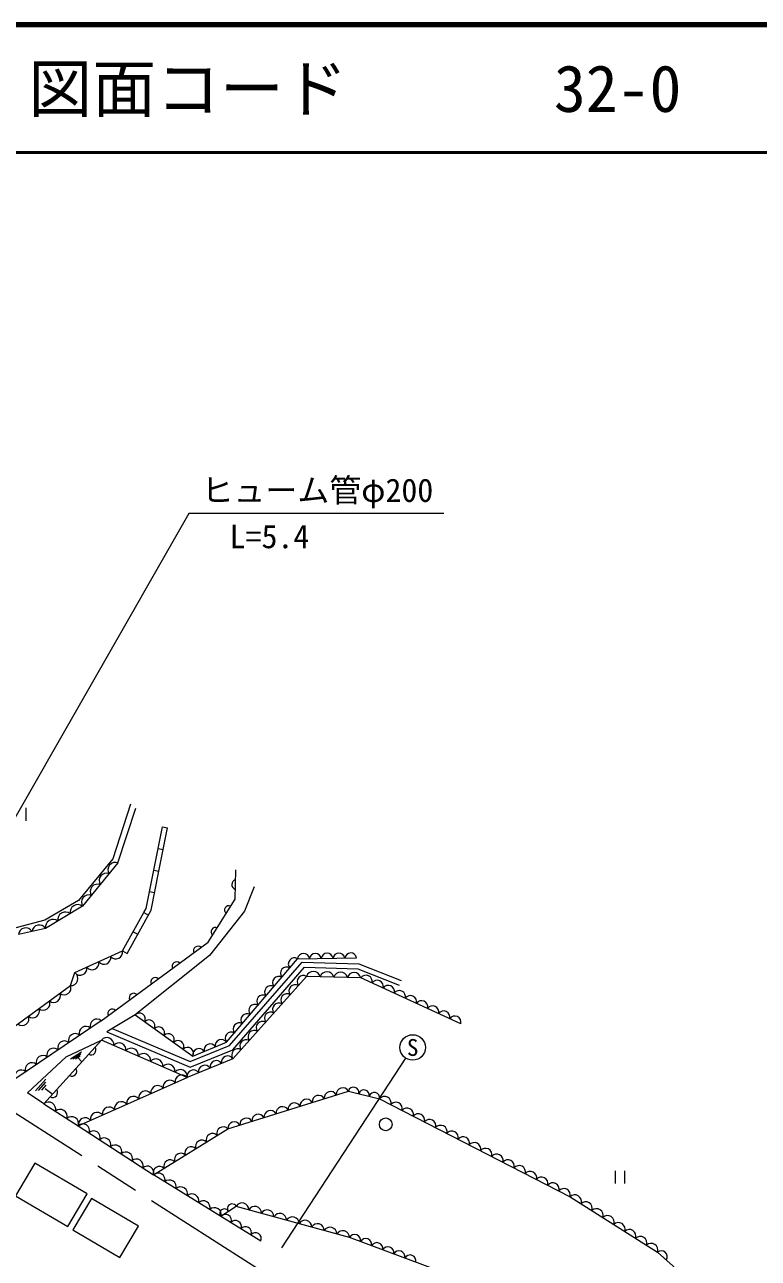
# Model space of a CAD drawing. Units: millimetres, scale not verified. Extents: x 40000 to 680000, y 20000 to 380000.
# Drawn here: x 120096 to 177518, y 283408 to 380000 of the extents above; entities that cross this region are included whole.
import ezdxf
from ezdxf.enums import TextEntityAlignment as Align

# ---------------------------------------------------------------- set-up
doc = ezdxf.new("R2010")
doc.units = ezdxf.units.MM
doc.header["$LTSCALE"] = 1000
doc.linetypes.add('CHAIN', pattern=[18.5, 12, -1.5, 3.5, -1.5])
for name, color, linetype, lineweight in [('M-BGD', 7, 'Continuous', 13), ('M-BGD-EXST', 7, 'Continuous', 13), ('M-BMK', 2, 'CHAIN', 13), ('M-STR-HTXT', 7, 'Continuous', 13), ('M-TTL', 2, 'Continuous', 140), ('M-TTL-LINE', 7, 'Continuous', 50)]:
    doc.layers.add(name, color=color, linetype=linetype, lineweight=lineweight)
doc.layers.add('M-TTL-TXT', color=7, linetype='Continuous')
doc.styles.add('ＭＳ ゴシック', font='')
doc.styles.get('ＭＳ ゴシック').set_extended_font_data('MS Gothic')

msp = doc.modelspace()

# ---------------------------------------------------------------- linework, layer by layer
at = {"layer": 'M-BGD'}
for p, q in [((128370, 318968), (127008, 314698)), ((127399, 314368), (128801, 318665)), ((130206, 313812), (130880, 317183)), ((130598, 313734), (131272, 317105)), ((130880, 317183), (131272, 317105)), ((130543, 315498), (130935, 315419)), ((127008, 314698), (124304, 311430)), ((127399, 314368), (124630, 310970)), ((129603, 310799), (130206, 313812)), ((129983, 310660), (130598, 313734)), ((130206, 313812), (130598, 313734)), ((136572, 311538), (136628, 313818)), ((129868, 312127), (130261, 312048)), ((138049, 312504), (137308, 310602)), ((124304, 311430), (121675, 309892)), ((134460, 308154), (136572, 311538)), ((124630, 310970), (121734, 309221)), ((127757, 307474), (129426, 310480)), ((128106, 307280), (129983, 310660)), ((129426, 310480), (129603, 310799)), ((129426, 310480), (129775, 310286)), ((137308, 310602), (134553, 307120)), ((121675, 309892), (119121, 309204)), ((121734, 309221), (119609, 308760)), ((126089, 302006), (134460, 308154)), ((128591, 308977), (128941, 308783)), ((124025, 305775), (127757, 307474)), ((127757, 307474), (128106, 307280)), ((134553, 307120), (128735, 302462)), ((135896, 300323), (141462, 306868)), ((141462, 306868), (146077, 306924)), ((123680, 304759), (124025, 305775)), ((142161, 305487), (136399, 299025)), ((146413, 305375), (142161, 305487)), ((154231, 301767), (146413, 305375)), ((116277, 299360), (123680, 304759)), ((128735, 302462), (126525, 301137)), ((128735, 302462), (133266, 299246)), ((126089, 302006), (119334, 297446)), ((126105, 300494), (121602, 295501)), ((123350, 299193), (126105, 300494)), ((132819, 297571), (126105, 300494)), ((123691, 299023), (124547, 299565)), ((133266, 299246), (135896, 300323)), ((120315, 296354), (123350, 299193)), ((123877, 299031), (124488, 299419)), ((124063, 299039), (124430, 299272)), ((124289, 299109), (124544, 298832)), ((136399, 299025), (132819, 297571)), ((124295, 293793), (132819, 297571)), ((120939, 296513), (121744, 297440)), ((121184, 296546), (121759, 297208)), ((121429, 296578), (121774, 296975)), ((121688, 296709), (122209, 296309)), ((121602, 295501), (120315, 296354)), ((135997, 293541), (145431, 296506)), ((145431, 296506), (147878, 295891)), ((147878, 295891), (162787, 288234)), ((121602, 295501), (124295, 293793)), ((124295, 293793), (130179, 289933)), ((130179, 289933), (135997, 293541)), ((138579, 284761), (130179, 289933)), ((162787, 288234), (169626, 283891)), ((136649, 287474), (135460, 286681)), ((145513, 285034), (136649, 287474)), ((155925, 281177), (145513, 285034)), ((169626, 283891), (173738, 280220))]:
    msp.add_line(p, q, dxfattribs=at)
for points in [[(126950, 301392), (133053, 298814), (136140, 300076), (141815, 306600), (146252, 306461), (149552, 305158)], [(126525, 301137), (133051, 298380), (136379, 299742), (141992, 306194), (146169, 306063), (149405, 304786)]]:
    msp.add_lwpolyline(points, dxfattribs=at)
for points in [[(119390, 288306), (123467, 285907), (124975, 288470), (120898, 290870)], [(123869, 285648), (127542, 283472), (128994, 285923), (125320, 288099)]]:
    msp.add_lwpolyline(points, close=True, dxfattribs=at)
for centre, radius, start, end in [((127189, 313833), 575, 68.57212, 213.08056), ((126496, 312983), 575, 68.57212, 213.08056), ((136690, 312676), 391, 102.02353, 255.16497), ((125804, 312133), 575, 68.57212, 213.08056), ((124249, 310509), 597, 50.40418, 191.84842), ((125112, 311284), 575, 68.57212, 213.08056), ((123284, 309927), 597, 50.40418, 191.84842), ((136073, 310674), 334, 63.9119, 232.1625), ((120176, 308709), 570, 29.58003, 174.91822), ((121239, 308940), 570, 29.58003, 174.91822), ((122319, 309344), 597, 50.40418, 191.84842), ((135017, 308982), 334, 63.9119, 232.1625), ((127237, 307379), 528, 218.54635, 10.41703), ((133652, 307499), 350, 44.47467, 208.11903), ((141924, 306807), 466, 8.86952, 172.5194), ((142847, 306818), 466, 8.86952, 172.5194), ((143770, 306830), 466, 8.86952, 172.5194), ((144693, 306841), 466, 8.86952, 172.5194), ((145617, 306852), 466, 8.86952, 172.5194), ((124438, 306104), 528, 218.54635, 10.41703), ((125371, 306529), 528, 218.54635, 10.41703), ((126304, 306954), 528, 218.54635, 10.41703), ((131978, 306269), 350, 44.47467, 208.11903), ((140599, 305722), 485, 59.69783, 219.54467), ((141217, 306449), 485, 59.69783, 219.54467), ((123701, 305318), 560, 267.84949, 54.65099), ((130304, 305040), 350, 44.47467, 208.11903), ((139980, 304995), 485, 59.69783, 219.54467), ((141908, 305069), 489, 58.77772, 217.77073), ((142689, 305320), 553, 14.57875, 162.40638), ((143752, 305292), 553, 14.57875, 162.40638), ((144815, 305264), 553, 14.57875, 162.40638), ((145877, 305236), 553, 14.57875, 162.40638), ((146811, 305096), 486, 345.422, 145.02772), ((123196, 304559), 524, 229.77916, 22.42134), ((139362, 304268), 485, 59.69783, 219.54467), ((141267, 304351), 489, 58.77772, 217.77073), ((147680, 304695), 486, 345.422, 145.02772), ((148549, 304294), 486, 345.422, 145.02772), ((149417, 303894), 486, 345.422, 145.02772), ((121550, 303359), 524, 229.77916, 22.42134), ((122373, 303959), 524, 229.77916, 22.42134), ((128630, 303810), 350, 44.47467, 208.11903), ((138743, 303540), 485, 59.69783, 219.54467), ((139987, 302915), 489, 58.77772, 217.77073), ((140627, 303633), 489, 58.77772, 217.77073), ((150286, 303493), 486, 345.422, 145.02772), ((151155, 303092), 486, 345.422, 145.02772), ((119905, 302159), 524, 229.77916, 22.42134), ((120728, 302759), 524, 229.77916, 22.42134), ((126956, 302580), 350, 44.47467, 208.11903), ((129073, 302139), 468, 332.99184, 136.26806), ((137506, 302086), 485, 59.69783, 219.54467), ((138125, 302813), 485, 59.69783, 219.54467), ((139347, 302197), 489, 58.77772, 217.77073), ((152023, 302691), 486, 345.422, 145.02772), ((152892, 302290), 486, 345.422, 145.02772), ((153761, 301889), 486, 345.422, 145.02772), ((124892, 301048), 524, 47.7333, 200.30132), ((125737, 301618), 524, 47.7333, 200.30132), ((129828, 301603), 468, 332.99184, 136.26806), ((130583, 301067), 468, 332.99184, 136.26806), ((136888, 301358), 485, 59.69783, 219.54467), ((138706, 301479), 489, 58.77772, 217.77073), ((123203, 299908), 524, 47.7333, 200.30132), ((124048, 300478), 524, 47.7333, 200.30132), ((126528, 300155), 542, 351.65219, 141.28959), ((131339, 300530), 468, 332.99184, 136.26806), ((132094, 299994), 468, 332.99184, 136.26806), ((135488, 300069), 480, 31.89923, 192.64628), ((136269, 300631), 485, 59.69783, 219.54467), ((137426, 300043), 489, 58.77772, 217.77073), ((138066, 300761), 489, 58.77772, 217.77073), ((122359, 299338), 524, 47.7333, 200.30132), ((125293, 299717), 383, 240.41466, 35.4869), ((127487, 299737), 542, 351.65219, 141.28959), ((128446, 299320), 542, 351.65219, 141.28959), ((129405, 298902), 542, 351.65219, 141.28959), ((132849, 299458), 468, 332.99184, 136.26806), ((133735, 299351), 480, 31.89923, 192.64628), ((134611, 299710), 480, 31.89923, 192.64628), ((136786, 299325), 489, 58.77772, 217.77073), ((120670, 298198), 524, 47.7333, 200.30132), ((121515, 298768), 524, 47.7333, 200.30132), ((130364, 298485), 542, 351.65219, 141.28959), ((131323, 298067), 542, 351.65219, 141.28959), ((134196, 298031), 492, 32.8576, 191.3613), ((135091, 298395), 492, 32.8576, 191.3613), ((135986, 298759), 492, 32.8576, 191.3613), ((119826, 297628), 524, 47.7333, 200.30132), ((123792, 298053), 383, 240.41466, 35.4869), ((132282, 297649), 542, 351.65219, 141.28959), ((132400, 297237), 535, 38.54699, 189.26227), ((133301, 297668), 492, 32.8576, 191.3613), ((122291, 296388), 383, 240.41466, 35.4869), ((130506, 296398), 535, 38.54699, 189.26227), ((131453, 296817), 535, 38.54699, 189.26227), ((144991, 296257), 506, 29.50115, 185.39543), ((145833, 296383), 421, 348.7654, 163.00809), ((146649, 296178), 421, 348.7654, 163.00809), ((121969, 295087), 553, 343.70093, 131.54653), ((127665, 295138), 535, 38.54699, 189.26227), ((128612, 295558), 535, 38.54699, 189.26227), ((129559, 295978), 535, 38.54699, 189.26227), ((141217, 295071), 506, 29.50115, 185.39543), ((142160, 295368), 506, 29.50115, 185.39543), ((143104, 295664), 506, 29.50115, 185.39543), ((144047, 295961), 506, 29.50115, 185.39543), ((147465, 295973), 421, 348.7654, 163.00809), ((148269, 295573), 504, 344.70075, 140.92898), ((149146, 295123), 504, 344.70075, 140.92898), ((122867, 294518), 553, 343.70093, 131.54653), ((125771, 294299), 535, 38.54699, 189.26227), ((126718, 294719), 535, 38.54699, 189.26227), ((138387, 294182), 506, 29.50115, 185.39543), ((139330, 294478), 506, 29.50115, 185.39543), ((140274, 294775), 506, 29.50115, 185.39543), ((150023, 294673), 504, 344.70075, 140.92898), ((150900, 294222), 504, 344.70075, 140.92898), ((123765, 293948), 553, 343.70093, 131.54653), ((124824, 293879), 535, 38.54699, 189.26227), ((124652, 293421), 516, 339.70354, 133.75859), ((135634, 293199), 499, 43.24289, 200.37085), ((136500, 293589), 506, 29.50115, 185.39543), ((137444, 293885), 506, 29.50115, 185.39543), ((151777, 293772), 504, 344.70075, 140.92898), ((152654, 293321), 504, 344.70075, 140.92898), ((125493, 292869), 516, 339.70354, 133.75859), ((126333, 292318), 516, 339.70354, 133.75859), ((134802, 292684), 499, 43.24289, 200.37085), ((153531, 292871), 504, 344.70075, 140.92898), ((154408, 292420), 504, 344.70075, 140.92898), ((127174, 291766), 516, 339.70354, 133.75859), ((128014, 291215), 516, 339.70354, 133.75859), ((133140, 291653), 499, 43.24289, 200.37085), ((133971, 292169), 499, 43.24289, 200.37085), ((155285, 291970), 504, 344.70075, 140.92898), ((156162, 291520), 504, 344.70075, 140.92898), ((128855, 290663), 516, 339.70354, 133.75859), ((131478, 290622), 499, 43.24289, 200.37085), ((132309, 291138), 499, 43.24289, 200.37085), ((157039, 291069), 504, 344.70075, 140.92898), ((157916, 290619), 504, 344.70075, 140.92898), ((129695, 290112), 516, 339.70354, 133.75859), ((130647, 290107), 499, 43.24289, 200.37085), ((130549, 289548), 534, 342.90238, 133.85804), ((158793, 290168), 504, 344.70075, 140.92898), ((159670, 289718), 504, 344.70075, 140.92898), ((131429, 289006), 534, 342.90238, 133.85804), ((132309, 288464), 534, 342.90238, 133.85804), ((160547, 289267), 504, 344.70075, 140.92898), ((161424, 288817), 504, 344.70075, 140.92898), ((162301, 288367), 504, 344.70075, 140.92898), ((133189, 287922), 534, 342.90238, 133.85804), ((134070, 287380), 534, 342.90238, 133.85804), ((163150, 287861), 520, 340.96887, 134.20254), ((134950, 286838), 534, 342.90238, 133.85804), ((135735, 286913), 360, 27.23749, 220.14264), ((136329, 287310), 360, 27.23749, 220.14264), ((137108, 287217), 526, 358.47162, 150.73911), ((138093, 286946), 526, 358.47162, 150.73911), ((139078, 286675), 526, 358.47162, 150.73911), ((140063, 286404), 526, 358.47162, 150.73911), ((164005, 287318), 520, 340.96887, 134.20254), ((164860, 286775), 520, 340.96887, 134.20254), ((135817, 286389), 462, 336.10013, 140.66029), ((136597, 285908), 462, 336.10013, 140.66029), ((141048, 286132), 526, 358.47162, 150.73911), ((142032, 285861), 526, 358.47162, 150.73911), ((143017, 285590), 526, 358.47162, 150.73911), ((165715, 286232), 520, 340.96887, 134.20254), ((166570, 285689), 520, 340.96887, 134.20254), ((137377, 285428), 462, 336.10013, 140.66029), ((138157, 284948), 462, 336.10013, 140.66029), ((144002, 285319), 526, 358.47162, 150.73911), ((144987, 285048), 526, 358.47162, 150.73911), ((145923, 284810), 468, 347.98485, 151.36762), ((146791, 284488), 468, 347.98485, 151.36762), ((167424, 285146), 520, 340.96887, 134.20254), ((168279, 284604), 520, 340.96887, 134.20254), ((147659, 284167), 468, 347.98485, 151.36762), ((148526, 283846), 468, 347.98485, 151.36762), ((149394, 283524), 468, 347.98485, 151.36762), ((169134, 284061), 520, 340.96887, 134.20254), ((169926, 283537), 464, 326.14275, 130.33665), ((150262, 283203), 468, 347.98485, 151.36762)]:
    msp.add_arc(centre, radius, start, end, dxfattribs=at)
at = {"layer": 'M-BGD-EXST'}
for p, q in [((120186, 318675), (120186, 317675)), ((140232, 284231), (149919, 299080)), ((166302, 290267), (166302, 289267)), ((167052, 290267), (167052, 289267))]:
    msp.add_line(p, q, dxfattribs=at)
for centre, radius in [((150466, 299917), 1000), ((148356, 293896), 500)]:
    msp.add_circle(centre, radius, dxfattribs=at)
at = {"layer": 'M-BMK'}
msp.add_line((83309, 317899), (166098, 264824), dxfattribs=at)
at = {"layer": 'M-STR-HTXT'}
for p, q in [((132945, 341714), (109922, 301458)), ((152915, 341714), (132945, 341714))]:
    msp.add_line(p, q, dxfattribs=at)
at = {"layer": 'M-TTL'}
msp.add_line((680000, 380000), (40000, 380000), dxfattribs=at)
at = {"layer": 'M-TTL-LINE'}
msp.add_line((40000, 370000), (680000, 370000), dxfattribs=at)

# ---------------------------------------------------------------- texts
at = {"layer": 'M-BGD-EXST', "style": 'ＭＳ ゴシック'}
msp.add_text('S', height=1320, dxfattribs=at).set_placement((150466, 299917), align=Align.MIDDLE_CENTER)
at = {"layer": 'M-STR-HTXT', "style": 'ＭＳ ゴシック'}
for s, p in [('ヒューム管φ200', (133939, 342081)), ('L=5.4', (136141, 338457))]:
    msp.add_text(s, height=1833, dxfattribs=at).set_placement(p, align=Align.BOTTOM_LEFT)
at = {"layer": 'M-TTL-TXT', "style": 'ＭＳ ゴシック'}
for s, p in [('図面コード', (120380, 375000)), ('32-0', (161521, 375000))]:
    msp.add_text(s, height=3666, dxfattribs=at).set_placement(p, align=Align.MIDDLE_LEFT)

doc.saveas('drawing.dxf')
